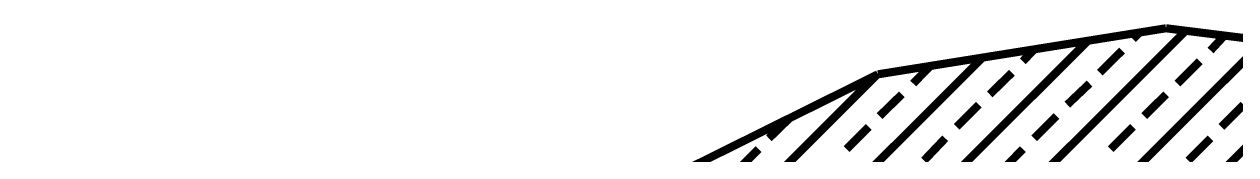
# Model space of a CAD drawing. Extents: x 2 to 176, y -19 to 159.
# Drawn here: x 115.92 to 116.487, y 119.993 to 120.054 of the extents above; entities that cross this region are included whole.
import ezdxf

# ---------------------------------------------------------------- set-up
doc = ezdxf.new("R2010")
doc.units = 0
doc.layers.add('BG_SILKSCREEN_TOP', color=7, linetype='CONTINUOUS')

msp = doc.modelspace()

# ---------------------------------------------------------------- linework, layer by layer
at = {"layer": 'BG_SILKSCREEN_TOP', "const_width": 0.00381}
for points in [[(115.967002, 119.554498), (116.463826, 120.051322)], [(116.454428, 120.052338), (116.319554, 120.030748)], [(116.438934, 120.047258), (116.442236, 120.05056)], [(116.565934, 120.038368), (116.454428, 120.052338)], [(116.475256, 120.041924), (116.48186, 120.049036)], [(115.944396, 119.490744), (116.500402, 120.046496)], [(115.989608, 119.618252), (116.417852, 120.046496)], [(116.387372, 120.036844), (116.39296, 120.042686)], [(115.92179, 119.426482), (116.537232, 120.041924)], [(116.012214, 119.68226), (116.368576, 120.038622)], [(116.42344, 120.03151), (116.433854, 120.041924)], [(116.459762, 120.02643), (116.470176, 120.036844)], [(116.336064, 120.02643), (116.344192, 120.034812)], [(116.371878, 120.02135), (116.382292, 120.03151)], [(116.03482, 119.746014), (116.3193, 120.030748)], [(116.319554, 120.030748), (116.19992, 119.971312)], [(116.4082, 120.016524), (116.418614, 120.02643)], [(116.320316, 120.01119), (116.33073, 120.02135)], [(116.444268, 120.01119), (116.454428, 120.02135)], [(116.356384, 120.00611), (116.366798, 120.016524)], [(116.480336, 120.00611), (116.49075, 120.016524)], [(116.2685, 120.000776), (116.278152, 120.010174)], [(116.392706, 120.000776), (116.40312, 120.01119)], [(116.304822, 119.995696), (116.315236, 120.00611)], [(116.42852, 119.995696), (116.438934, 120.00611)], [(116.341144, 119.990362), (116.35105, 120.000776)], [(116.464842, 119.990362), (116.475256, 120.000776)], [(116.25326, 119.985282), (116.263674, 119.995696)], [(116.377212, 119.985282), (116.387372, 119.995696)]]:
    msp.add_lwpolyline(points, dxfattribs=at)

doc.saveas('drawing.dxf')
